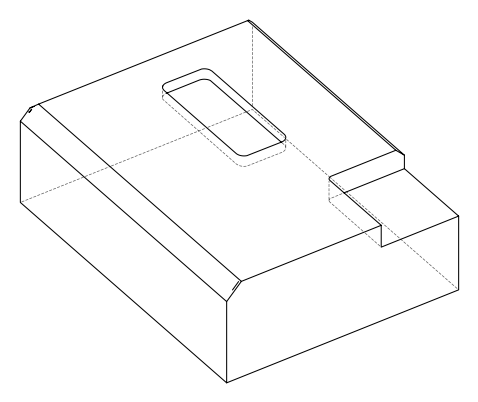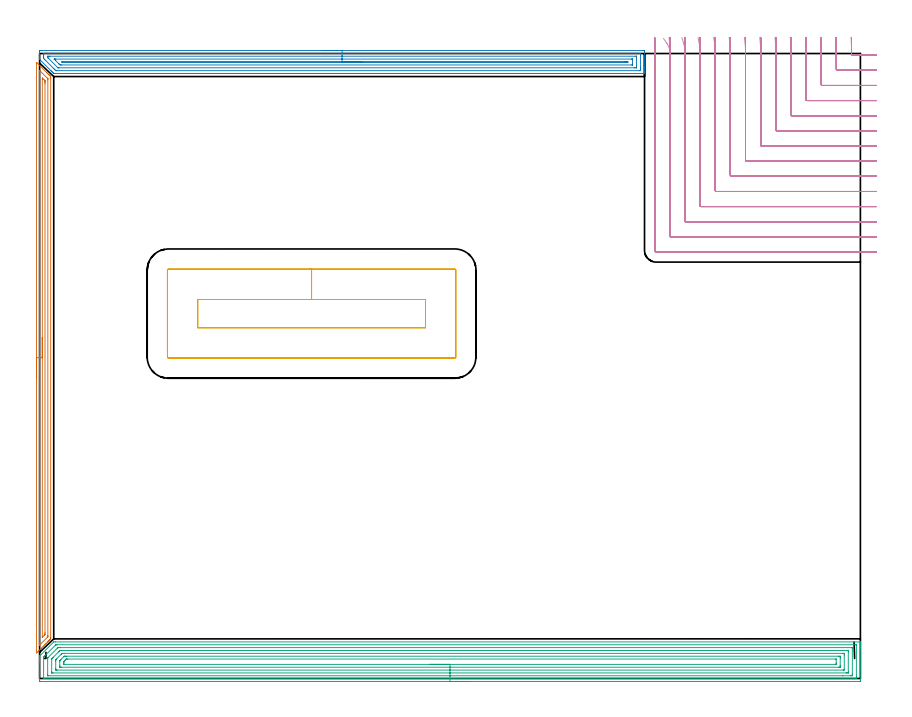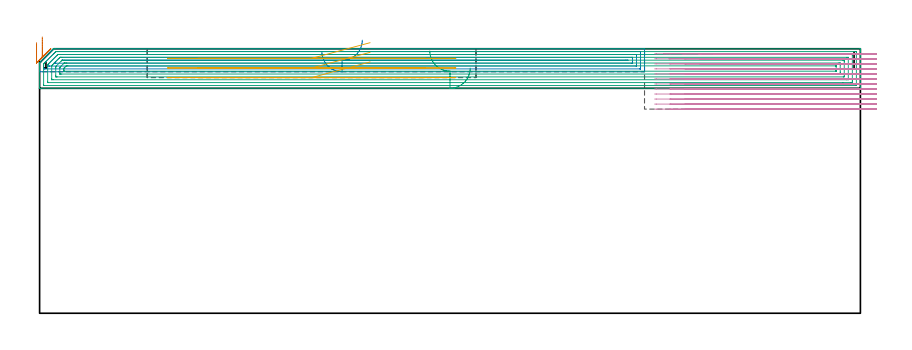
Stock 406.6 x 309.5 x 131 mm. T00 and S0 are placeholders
(PLAN: 5 operations, 2 tool changes, 90.5 min)
(1 AREA_MILL | FG_CHAMFER_SURFACE | UGT0205_001 | 7.05 min | 7362 mm3)
(2 AREA_MILL_1 | FG_CHAMFER_SURFACE_1 | UGT0205_001 | 12.05 min | 19652 mm3)
(3 AREA_MILL_2 | FG_CHAMFER_SURFACE_2 | UGT0205_001 | 23.07 min | 77888 mm3)
(4 MILL_CORNER_NOTCH_RECTANGULAR | CORNER_NOTCH_RECTANGULAR | NXT0201_013 | Follow Part, ap 2.5, ae 75% | 44.13 min | 329531 mm3)
(5 MILL_RECTANGULAR_POCKET | POCKET_RECTANGULAR_STRAIGHT | UGT0201_104 | Follow Part, ap 5, ae 75% | 4.22 min | 147700 mm3)
(TOOL UGT0205_001 | Chamfer Mill 20 x 3 x 45 deg. | D20 FL50 Z2)
(TOOL NXT0201_013 | ENDMILL 10mm | D10 FL30 Z4)
(TOOL UGT0201_104 | End Mill 20 mm | D20 FL22 Z2)
(OP 1 AREA_MILL)
G17 G21 G94 G90
T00 M6
G54
G17 G0 G90 X-1.5 Y148.85 S1061 M3
G43 Z141. H0
Z134.
G94 G1 Y148.888 Z133.128 F250.
Y149.002 Z132.264
Y149.191 Z131.412
Y149.453 Z130.58
Y149.787 Z129.774
Y150.19 Z129.
Y150.659 Z128.264
Y151.19 Z127.572
Y151.779 Z126.929
Y152.422 Z126.34
Y153.114 Z125.808
Y153.85 Z125.34
Y154.624 Z124.937
Y155.43 Z124.603
Y156.262 Z124.341
Y157.114 Z124.152
Y157.979 Z124.038
Y158.85 Z124.
Y305.076
X-1.495 Y305.083 Z124.004
X-1.478 Y305.076 Z124.02
X-1.418 Y305.019 Z124.08
X-1.389 Y304.989 Z124.11
X3.404 Y300.196 Z128.904
X3.759 Y299.843 Z129.255
X4.244 Y299.356 Z129.744
X4.481 Y299.12 Z129.979
X4.638 Y298.964 Z130.133
X4.79 Y298.811 Z130.288
X4.928 Y298.673 Z130.425
X5.078 Y298.524 Z130.573
X5.215 Y298.386 Z130.713
X5.374 Y298.227 Z130.872
X5.495 Y298.104 Z130.991
X5.5 Y297.333 Z131.
Y20.367
X5.495 Y19.596 Z130.991
X5.374 Y19.473 Z130.872
X5.215 Y19.314 Z130.713
X5.078 Y19.176 Z130.573
X4.928 Y19.027 Z130.426
X4.79 Y18.889 Z130.288
X4.638 Y18.736 Z130.133
X4.481 Y18.58 Z129.979
X4.357 Y18.456 Z129.855
X4.198 Y18.296 Z129.693
X4.034 Y18.133 Z129.532
X3.319 Y17.418 Z128.817
X3.142 Y17.24 Z128.638
X2.567 Y16.667 Z128.066
X1.853 Y15.953 Z127.353
X0.907 Y15.006 Z126.406
X-0.433 Y13.666 Z125.066
X-1.328 Y12.773 Z124.172
X-1.493 Y12.619 Z124.006
X-1.5 Y12.79 Z124.
Y158.85
X-0.086 Z125.414
X-0.085 Y300.792 Z125.415
X-0.084 Y300.907 Z125.416
X-0.079 Y301.171 Z125.421
X-0.077 Y301.216 Z125.423
X-0.039 Y301.183 Z125.461
X0.004 Y301.143 Z125.504
X0.243 Y300.907 Z125.743
X3.817 Y297.333 Z129.317
X3.986 Y297.161 Z129.486
X4.046 Y297.097 Z129.546
X4.078 Y297.06 Z129.578
X4.08 Y297.04 Z129.58
X4.083 Y296.944 Z129.583
X4.085 Y296.554 Z129.585
X4.086 Y296.44 Z129.586
X4.085 Y21.26 Z129.585
X4.082 Y20.871 Z129.582
X4.079 Y20.677 Z129.579
X4.075 Y20.636 Z129.575
X4.053 Y20.61 Z129.553
X4.008 Y20.561 Z129.508
X3.817 Y20.367 Z129.317
X0.108 Y16.658 Z125.608
X0.019 Y16.572 Z125.519
X-0.067 Y16.491 Z125.433
X-0.079 Y16.482 Z125.421
X-0.081 Y16.536 Z125.419
X-0.085 Y16.677 Z125.415
Y16.793
X-0.086 Y17.324 Z125.414
Y158.85
X1.328 Z126.828
X1.329 Y296.675 Z126.829
X1.33 Y297.333 Z126.83
X1.331 Y297.358 Z126.831
X1.364 Y297.333 Z126.864
X1.56 Y297.14 Z127.06
X2.261 Y296.44 Z127.761
X2.44 Y296.259 Z127.94
X2.613 Y296.079 Z128.113
X2.654 Y296.035 Z128.154
X2.664 Y295.938 Z128.164
X2.668 Y295.782 Z128.168
X2.67 Y295.546 Z128.17
X2.671 Y295.311 Z128.171
Y294.653
Y22.812
X2.67 Y22.154 Z128.17
X2.668 Y21.921 Z128.168
X2.664 Y21.688 Z128.164
X2.44 Y21.445 Z127.94
X2.35 Y21.351 Z127.85
X2.261 Y21.26 Z127.761
X1.366 Y20.367 Z126.866
X1.35 Y20.356 Z126.85
X1.335 Y20.347 Z126.835
X1.332 Y20.367 Z126.832
X1.331 Y20.393 Z126.831
X1.329 Y20.602 Z126.829
X1.328 Y158.85 Z126.828
Y159.722 Z126.867
Y160.587 Z126.98
Y161.438 Z127.169
Y162.27 Z127.432
Y163.076 Z127.765
Y163.85 Z128.168
Y164.586 Z128.637
Y165.278 Z129.168
Y165.921 Z129.757
Y166.511 Z130.401
Y167.042 Z131.093
Y167.51 Z131.828
Y167.913 Z132.602
Y168.247 Z133.408
Y168.509 Z134.24
Y168.698 Z135.092
Y168.812 Z135.957
Y168.85 Z136.828
G0 Z141.
M5
M2
(OP 2 AREA_MILL_1)
G17 G21 G94 G90
T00 M6
G54
G17 G0 G90 X139.8 Y311. S1061 M3
G43 Z141. H0
Z129.6
G94 G1 X139.838 Z128.729 F250.
X139.952 Z127.864
X140.141 Z127.012
X140.403 Z126.18
X140.737 Z125.374
X141.14 Z124.6
X141.608 Z123.864
X142.14 Z123.172
X142.729 Z122.529
X143.372 Z121.94
X144.064 Z121.409
X144.8 Z120.94
X145.574 Z120.537
X146.38 Z120.203
X147.212 Z119.941
X148.063 Z119.752
X148.928 Z119.638
X149.8 Z119.6
X298.983
X299.451 Y310.995 Z119.603
X299.59 Y310.992 Z119.606
X299.6 Y310.848 Z119.749
Y302.662 Z127.933
Y302.118 Z128.478
Y301.782 Z128.814
Y301.239 Z129.357
Y300.903 Z129.692
Y299.923 Z130.677
X299.59 Y299.606 Z130.993
X299.429 Y299.6 Z131.
X7.764
X6.996 Y299.605 Z130.991
X6.959 Y299.639 Z130.957
X6.871 Y299.728 Z130.869
X6.715 Y299.883 Z130.714
X6.574 Y300.023 Z130.572
X6.424 Y300.175 Z130.423
X6.29 Y300.309 Z130.288
X6.135 Y300.463 Z130.132
X5.977 Y300.622 Z129.976
X5.857 Y300.742 Z129.856
X5.695 Y300.903 Z129.692
X5.531 Y301.068 Z129.53
X0.367 Y306.233 Z124.367
X0.171 Y306.431 Z124.168
X0.01 Y306.601 Z123.998
X0.008 Y306.619 Z123.98
X0. Y306.955 Z123.644
Y307.266 Z123.334
Y307.938 Z122.657
Y309.154 Z121.443
Y309.697 Z120.897
Y310.305 Z120.29
X0.003 Y310.577 Z120.019
X0.01 Y310.991 Z119.605
X0.192 Y310.995 Z119.602
X0.617 Y311. Z119.6
X149.8
Y309.586 Z121.014
X297.196 Y309.585 Z121.015
X297.31
X297.559 Y309.58 Z121.02
X297.584 Y309.579 Z121.021
X297.59 Y309.564 Z121.036
X297.596 Y309.532 Z121.068
X297.598 Y309.501 Z121.099
X297.6 Y309.299 Z121.301
Y308.818 Z121.782
Y302.264 Z128.336
X297.597 Y301.782 Z128.818
X297.593 Y301.392 Z129.208
X297.576 Y301.021 Z129.579
X297.196 Y301.016 Z129.584
X297.082 Y301.015 Z129.585
X8.543
X8.154 Y301.019 Z129.581
X8.061 Y301.021 Z129.579
X7.941 Y301.121 Z129.479
X7.764 Y301.29 Z129.31
X7.268 Y301.782 Z128.818
X6.871 Y302.179 Z128.421
X2.871 Y306.179 Z124.421
X2.404 Y306.651 Z123.949
X2.01 Y307.059 Z123.541
X2.003 Y307.454 Z123.146
X2.001 Y307.938 Z122.662
X2. Y308.336 Z122.264
X2.003 Y308.818 Z121.782
X2.007 Y309.208 Z121.392
X2.024 Y309.579 Z121.021
X2.404 Y309.584 Z121.016
X2.518 Y309.585 Z121.015
X149.8 Y309.586 Z121.014
Y308.171 Z122.429
X295.409
X295.488 Y308.17 Z122.43
X295.551 Y308.168 Z122.432
X295.584 Y308.165 Z122.435
X295.59 Y308.125 Z122.475
X295.596 Y307.938 Z122.662
X295.6 Y307.751 Z122.849
Y303.353 Z127.247
X295.596 Y302.662 Z127.938
X295.592 Y302.482 Z128.118
X295.579 Y302.435 Z128.165
X295.527 Y302.433 Z128.167
X295.409 Y302.431 Z128.169
X294.753 Y302.429 Z128.171
X294.516 Y302.428 Z128.172
X9.55 Y302.429 Z128.171
X9.314 Y302.43 Z128.17
X9.156 Y302.433 Z128.167
X9.101 Y302.435 Z128.165
X9.064 Y302.447 Z128.153
X9.019 Y302.488 Z128.112
X8.839 Y302.662 Z127.938
X4.441 Y307.059 Z123.541
X4.191 Y307.311 Z123.289
X4.04 Y307.471 Z123.129
X4.01 Y307.527 Z123.073
X4.005 Y307.625 Z122.975
X4.002 Y307.751 Z122.849
X4.003 Y307.938 Z122.662
X4.008 Y308.118 Z122.482
X4.021 Y308.165 Z122.435
X4.073 Y308.167 Z122.433
X4.191 Y308.169 Z122.431
X4.847 Y308.171 Z122.429
X5.084
X149.8
Y306.757 Z123.843
X293.036
X293.464 Y306.755 Z123.845
X293.553 Y306.753 Z123.847
X293.587 Y306.751 Z123.849
X293.59 Y306.71 Z123.89
X293.594 Y306.609 Z123.991
X293.6 Y306.202 Z124.398
Y304.443 Z126.157
X293.599 Y303.992 Z126.608
X293.597 Y303.885 Z126.715
X293.594 Y303.859 Z126.741
X293.59 Y303.851 Z126.749
X293.581 Y303.849 Z126.751
X293.512 Y303.845 Z126.755
X293.316 Y303.843 Z126.757
X11.03
X10.444 Y303.847 Z126.753
X10.13 Y303.85 Z126.75
X9.55 Y304.399 Z126.201
X9.528 Y304.42 Z126.18
X7.769 Y306.179 Z124.421
X7.341 Y306.616 Z123.984
X7.24 Y306.721 Z123.879
X7.218 Y306.751 Z123.849
X7.243 Y306.753 Z123.847
X7.329 Y306.755 Z123.845
X7.764 Y306.757 Z123.843
X8.07
X149.8
Y305.343 Z125.257
X290.006
X290.901 Y305.341 Z125.259
X290.943 Y305.339 Z125.261
X291.499 Y305.3 Z125.3
X290.983 Y305.26 Z125.34
X290.943 Y305.259 Z125.341
X290.093 Y305.257 Z125.343
X11.293 Y305.258 Z125.342
X11.206 Y305.261 Z125.339
X11.151 Y305.264 Z125.336
X11.134 Y305.275 Z125.325
X11.106 Y305.3 Z125.3
X11.081 Y305.328 Z125.272
X11.163 Y305.336 Z125.264
X11.25 Y305.341 Z125.259
X11.294 Y305.343 Z125.257
X149.8
X150.672 Z125.295
X151.536 Z125.409
X152.388 Z125.598
X153.22 Z125.86
X154.026 Z126.194
X154.8 Z126.597
X155.536 Z127.065
X156.228 Z127.596
X156.871 Z128.186
X157.46 Z128.829
X157.991 Z129.521
X158.46 Z130.257
X158.863 Z131.031
X159.197 Z131.837
X159.459 Z132.669
X159.648 Z133.52
X159.762 Z134.385
X159.8 Z135.257
G0 Z141.
M5
M2
(OP 3 AREA_MILL_2)
G17 G21 G94 G90
T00 M6
G54
G17 G0 G90 X213.25 Y-1.5 S1061 M3
G43 Z141. H0
Z121.4
G94 G1 X213.212 Z120.528 F250.
X213.098 Z119.664
X212.909 Z118.812
X212.647 Z117.98
X212.313 Z117.174
X211.91 Z116.4
X211.442 Z115.664
X210.91 Z114.972
X210.321 Z114.329
X209.678 Z113.74
X208.986 Z113.208
X208.25 Z112.74
X207.476 Z112.337
X206.67 Z112.003
X205.838 Z111.741
X204.986 Z111.552
X204.122 Z111.438
X203.25 Z111.4
X0.609
X0.222 Y-1.496 Z111.402
X0.01 Y-1.492 Z111.406
X0. Y-1.277 Z111.621
Y7.857 Z120.752
Y8.42 Z121.317
Y8.743 Z121.639
Y9.306 Z122.202
Y9.628 Z122.523
Y10.272 Z123.172
Y11.016 Z123.915
X0.001 Y11.077 Z123.975
X0.01 Y11.099 Z123.996
X0.025 Y11.127 Z124.024
X6.944 Y18.044 Z130.942
X7.005 Y18.095 Z130.99
X7.75 Y18.1 Z131.
X406.338
X406.491 Y18.097 Z130.988
X406.493 Y18.078 Z130.969
X406.5 Y17.733 Z130.632
Y17.354 Z130.254
Y16.71 Z129.605
Y15.503 Z128.399
Y14.939 Z127.834
Y4.457 Z117.354
Y-0.995 Z111.902
X406.498 Y-1.279 Z111.619
X406.49 Y-1.492 Z111.406
X406.276 Y-1.499 Z111.399
X203.25 Y-1.5 Z111.4
Y-0.086 Z112.814
X2.173 Y-0.085 Z112.815
X2.074 Y-0.084 Z112.816
X2.026 Y-0.081 Z112.819
X2.01 Y-0.079 Z112.821
X2.008 Y-0.064 Z112.836
X2.004 Y0.041 Z112.941
X2. Y0.281 Z113.181
X2.001 Y10.018 Z122.918
X2.006 Y10.513 Z123.413
X2.01 Y10.61 Z123.51
X2.017 Y10.655 Z123.555
X2.045 Y10.687 Z123.587
X2.129 Y10.776 Z123.676
X2.394 Y11.044 Z123.944
X2.572 Y11.222 Z124.122
X7.75 Y16.4 Z129.3
X7.909 Y16.553 Z129.453
X8.018 Y16.656 Z129.556
X8.051 Y16.679 Z129.579
X8.101 Y16.681 Z129.581
X8.209 Y16.683 Z129.583
X8.643 Y16.686 Z129.586
X404.327 Y16.685 Z129.585
X404.426 Y16.684 Z129.584
X404.474 Y16.681 Z129.581
X404.49 Y16.679 Z129.579
X404.492 Y16.664 Z129.564
X404.496 Y16.559 Z129.459
X404.5 Y16.32 Z129.22
X404.499 Y0.775 Z113.675
X404.498 Y0.387 Z113.287
X404.49 Y-0.006 Z112.894
X404.477 Y-0.079 Z112.821
X404.431 Y-0.081 Z112.819
X404.323 Y-0.084 Z112.816
X404.106 Y-0.086 Z112.814
X404.081
X203.25
Y1.328 Z114.228
X4.18 Y1.329 Z114.229
X4.068 Y1.331 Z114.231
X4.029 Y1.333 Z114.233
X4.013 Y1.334 Z114.234
X4.01 Y1.364 Z114.264
X4.004 Y1.483 Z114.383
X4.001 Y1.661 Z114.561
X4. Y1.839 Z114.739
Y9.806 Z122.706
X4.002 Y9.984 Z122.884
X4.006 Y10.103 Z123.003
X4.01 Y10.196 Z123.096
X4.036 Y10.226 Z123.126
X4.18 Y10.379 Z123.279
X8.74 Y14.939 Z127.839
X9.011 Y15.199 Z128.099
X9.094 Y15.265 Z128.165
X9.205 Y15.267 Z128.167
X9.536 Y15.27 Z128.17
X10.094 Y15.271 Z128.171
X10.428 Y15.272 Z128.172
X402.32 Y15.271 Z128.171
X402.432 Y15.269 Z128.169
X402.471 Y15.267 Z128.167
X402.486 Y15.266 Z128.166
X402.49 Y15.236 Z128.136
X402.495 Y15.117 Z128.017
X402.499 Y14.939 Z127.839
X402.5 Y14.762 Z127.662
Y2.368 Z115.268
X402.496 Y1.661 Z114.561
X402.493 Y1.489 Z114.389
X402.478 Y1.335 Z114.235
X402.32 Y1.334 Z114.234
X401.762 Y1.33 Z114.23
X397.782 Y1.328 Z114.228
X203.25
Y2.743 Z115.643
X6.659
X6.102 Y2.747 Z115.647
X6.042 Y2.749 Z115.649
X6.01 Y2.752 Z115.652
X6.008 Y2.797 Z115.697
X6.004 Y2.996 Z115.896
X6. Y3.396 Z116.296
X6.001 Y9.592 Z122.492
X6.003 Y9.628 Z122.528
X6.01 Y9.732 Z122.632
X6.08 Y9.819 Z122.719
X6.206 Y9.951 Z122.851
X6.366 Y10.115 Z123.015
X6.762 Y10.513 Z123.413
X9.417 Y13.169 Z126.069
X9.536 Y13.287 Z126.187
X9.925 Y13.669 Z126.569
X10.097 Y13.836 Z126.736
X10.128 Y13.851 Z126.751
X10.169 Y13.853 Z126.753
X10.255 Y13.856 Z126.756
X10.428 Y13.857 Z126.757
X10.627
X399.841
X400.398 Y13.853 Z126.753
X400.457 Y13.851 Z126.751
X400.49 Y13.848 Z126.748
X400.492 Y13.803 Z126.703
X400.496 Y13.604 Z126.504
X400.5 Y13.204 Z126.104
Y3.431 Z116.331
X400.495 Y3.006 Z115.906
X400.49 Y2.794 Z115.694
X400.487 Y2.749 Z115.649
X400.435 Y2.747 Z115.647
X400.334 Y2.745 Z115.645
X399.642 Y2.743 Z115.643
X399.444
X203.25
Y4.157 Z117.057
X8.643
X8.482 Y4.159 Z117.059
X8.161 Y4.164 Z117.064
X8.009 Y4.176 Z117.076
X8.006 Y4.225 Z117.125
X8.003 Y4.316 Z117.216
X8. Y4.954 Z117.854
Y8.495 Z121.395
Y8.743 Z121.643
X8.002 Y9.061 Z121.961
X8.006 Y9.221 Z122.121
X8.01 Y9.299 Z122.199
X8.044 Y9.336 Z122.236
X8.327 Y9.628 Z122.528
X10.707 Y12.008 Z124.908
X10.987 Y12.284 Z125.184
X11.102 Y12.392 Z125.292
X11.166 Y12.437 Z125.337
X12.214 Y12.443 Z125.343
X397.857
X398.018 Y12.441 Z125.341
X398.339 Y12.436 Z125.336
X398.491 Y12.424 Z125.324
X398.494 Y12.375 Z125.275
X398.497 Y12.284 Z125.184
X398.5 Y11.646 Z124.546
X398.499 Y4.565 Z117.465
X398.495 Y4.316 Z117.216
X398.49 Y4.164 Z117.064
X398.179 Y4.159 Z117.059
X398.017 Y4.157 Z117.057
X203.25
Y5.571 Z118.471
X10.948 Y5.572 Z118.472
X10.428 Y5.574 Z118.474
X10.049 Y5.578 Z118.478
X10.009 Y5.582 Z118.482
X10.004 Y5.622 Z118.522
X10.001 Y6.087 Z118.987
X10. Y6.512 Z119.412
X10.001 Y8.281 Z121.181
X10.008 Y8.743 Z121.643
X10.01 Y8.847 Z121.747
X10.075 Y8.918 Z121.818
X10.16 Y9.008 Z121.908
X10.428 Y9.281 Z122.181
X10.603 Y9.455 Z122.355
X12.029 Y10.88 Z123.78
X12.105 Y10.953 Z123.853
X12.159 Y11. Z123.9
X12.186 Y11.022 Z123.922
X12.214 Y11.023 Z123.923
X12.588 Y11.027 Z123.927
X13.106 Y11.029 Z123.929
X13.479
X395.552 Y11.028 Z123.928
X396.072 Y11.026 Z123.926
X396.451 Y11.022 Z123.922
X396.49 Y11.018 Z123.918
X396.496 Y10.978 Z123.878
X396.499 Y10.513 Z123.413
X396.5 Y10.088 Z122.988
Y6.547 Z119.447
X396.499 Y6.087 Z118.987
X396.497 Y5.665 Z118.565
X396.49 Y5.602 Z118.502
X396.485 Y5.578 Z118.478
X396.461 Y5.576 Z118.476
X396.332 Y5.574 Z118.474
X396.072 Y5.572 Z118.472
X395.699 Y5.571 Z118.471
X203.25
Y6.985 Z119.885
X12.2 Y6.986 Z119.886
X12.013 Y6.992 Z119.892
X12.004 Y7.051 Z119.951
X12.002 Y7.07 Z119.97
X12. Y7.184 Z120.084
X12.001 Y7.857 Z120.757
X12.002 Y8.068 Z120.968
X12.009 Y8.281 Z121.181
X12.015 Y8.406 Z121.306
X12.067 Y8.461 Z121.361
X12.214 Y8.616 Z121.516
X12.722 Y9.124 Z122.024
X13.106 Y9.505 Z122.405
X13.172 Y9.563 Z122.463
X13.234 Y9.608 Z122.508
X13.34 Y9.61 Z122.51
X13.56 Y9.613 Z122.513
X13.999 Y9.615 Z122.515
X394.3 Y9.614 Z122.514
X394.487 Y9.608 Z122.508
X394.496 Y9.549 Z122.449
X394.498 Y9.53 Z122.43
X394.5 Y9.416 Z122.316
Y7.646 Z120.546
X394.497 Y7.433 Z120.333
X394.49 Y7.01 Z119.91
X394.484 Y6.991 Z119.891
X394.477 Y6.989 Z119.889
X394.451 Y6.987 Z119.887
X394.396 Y6.986 Z119.886
X394.286 Y6.985 Z119.885
X203.25
X202.378 Z119.923
X201.514 Z120.037
X200.662 Z120.226
X199.83 Z120.488
X199.024 Z120.822
X198.25 Z121.225
X197.514 Z121.694
X196.822 Z122.225
X196.179 Z122.814
X195.59 Z123.457
X195.058 Z124.15
X194.59 Z124.885
X194.187 Z125.659
X193.853 Z126.465
X193.591 Z127.297
X193.402 Z128.149
X193.288 Z129.014
X193.25 Z129.885
G0 Z141.
M5
M2
(OP 4 MILL_CORNER_NOTCH_RECTANGULAR)
G17 G21 G94 G90
T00 M6
G54
G17 G0 G90 X401.869 Y317.497 S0 M3
G43 Z141. H0
Z128.508
G94 G1 X402.003 Y314.5 F250.
G2 X402.1 Y310.15 R97.5 F500.
G1 Y309.194
G3 X402.594 Y308.7 R0.5
G1 X411.5
X414.5 F250.
G0 Z141.
X394.35 Y317.496
Z128.508
G1 X394.495 Y314.5
G2 X394.6 Y310.15 R90. F500.
G1 Y301.694
G3 X395.094 Y301.2 R0.5
G1 X411.5
X414.5 F250.
G0 Z141.
X386.827 Y317.496
Z128.508
G1 X386.985 Y314.5
G2 X387.1 Y310.15 R82.5 F500.
G1 Y294.194
G3 X387.594 Y293.7 R0.5
G1 X411.5
X414.5 F250.
G0 Z141.
X379.3 Y317.495
Z128.508
G1 X379.474 Y314.5
G2 X379.6 Y310.15 R75. F500.
G1 Y286.695
G3 X380.095 Y286.2 R0.5
G1 X411.5
X414.5 F250.
G0 Z141.
X371.766 Y317.494
Z128.508
G1 X371.96 Y314.5
G2 X372.1 Y310.15 R67.5 F500.
G1 Y279.195
G3 X372.595 Y278.7 R0.5
G1 X411.5
X414.5 F250.
G0 Z141.
X364.225 Y317.492
Z128.508
G1 X364.442 Y314.5
G2 X364.6 Y310.15 R60. F500.
G1 Y271.695
G3 X365.095 Y271.2 R0.5
G1 X411.5
X414.5 F250.
G0 Z141.
X356.671 Y317.49
Z128.508
G1 X356.919 Y314.5
G2 X357.1 Y310.15 R52.5 F500.
G1 Y264.195
G3 X357.595 Y263.7 R0.5
G1 X411.5
X414.5 F250.
G0 Z141.
X349.099 Y317.486
Z128.508
G1 X349.389 Y314.5
G2 X349.6 Y310.15 R45. F500.
G1 Y256.696
G3 X350.096 Y256.2 R0.5
G1 X411.5
X414.5 F250.
G0 Z141.
X341.499 Y317.48
Z128.508
G1 X341.847 Y314.5
G2 X342.1 Y310.15 R37.5 F500.
G1 Y249.196
G3 X342.596 Y248.7 R0.5
G1 X411.5
X414.5 F250.
G0 Z141.
X333.848 Y317.468
Z128.508
G1 X334.283 Y314.5
G2 X334.6 Y310.15 R30. F500.
G1 Y241.696
G3 X335.096 Y241.2 R0.5
G1 X411.5
X414.5 F250.
G0 Z141.
X326.095 Y317.443
Z128.508
G1 X326.675 Y314.5
G2 X327.1 Y310.15 R22.5 F500.
G1 Y234.196
G3 X327.596 Y233.7 R0.5
G1 X411.5
X414.5 F250.
G0 Z141.
X318.085 Y317.371
Z128.508
G1 X318.955 Y314.5
G2 X319.6 Y310.15 R15. F500.
G1 Y226.696
G3 X320.096 Y226.2 R0.5
G1 X411.5
X414.5 F250.
G0 Z141.
X308.97 Y316.944
Z128.508
G1 X310.71 Y314.5
G2 X312.1 Y310.15 R7.5 F500.
G1 Y219.197
G3 X312.597 Y218.7 R0.5
G1 X411.5
X414.5 F250.
G0 Z141.
X304.6 Y313.15
Z128.508
G1 Y310.15
Y212. F500.
G3 X305.4 Y211.2 R0.8
G1 X411.5
X414.5 F250.
G0 Z141.
X402.07 Y317.5
Z126.017
G1 X402.096 Y314.5
G2 X402.1 Y313.65 R97.5 F500.
G1 Y309.194
G3 X402.594 Y308.7 R0.5
G1 X411.5
X414.5 F250.
G0 Z141.
X394.568 Y317.5
Z126.017
G1 X394.596 Y314.5
G2 X394.6 Y313.65 R90. F500.
G1 Y301.694
G3 X395.094 Y301.2 R0.5
G1 X411.5
X414.5 F250.
G0 Z141.
X387.065 Y317.5
Z126.017
G1 X387.096 Y314.5
G2 X387.1 Y313.65 R82.5 F500.
G1 Y294.194
G3 X387.594 Y293.7 R0.5
G1 X411.5
X414.5 F250.
G0 Z141.
X379.561 Y317.5
Z126.017
G1 X379.595 Y314.5
G2 X379.6 Y313.65 R75. F500.
G1 Y286.695
G3 X380.095 Y286.2 R0.5
G1 X411.5
X414.5 F250.
G0 Z141.
X372.057 Y317.5
Z126.017
G1 X372.095 Y314.5
G2 X372.1 Y313.65 R67.5 F500.
G1 Y279.195
G3 X372.595 Y278.7 R0.5
G1 X411.5
X414.5 F250.
G0 Z141.
X364.552 Y317.5
Z126.017
G1 X364.594 Y314.5
G2 X364.6 Y313.65 R60. F500.
G1 Y271.695
G3 X365.095 Y271.2 R0.5
G1 X411.5
X414.5 F250.
G0 Z141.
X357.045 Y317.5
Z126.017
G1 X357.093 Y314.5
G2 X357.1 Y313.65 R52.5 F500.
G1 Y264.195
G3 X357.595 Y263.7 R0.5
G1 X411.5
X414.5 F250.
G0 Z141.
X349.535 Y317.499
Z126.017
G1 X349.592 Y314.5
G2 X349.6 Y313.65 R45. F500.
G1 Y256.696
G3 X350.096 Y256.2 R0.5
G1 X411.5
X414.5 F250.
G0 Z141.
X342.022 Y317.499
Z126.017
G1 X342.09 Y314.5
G2 X342.1 Y313.65 R37.5 F500.
G1 Y249.196
G3 X342.596 Y248.7 R0.5
G1 X411.5
X414.5 F250.
G0 Z141.
X334.503 Y317.499
Z126.017
G1 X334.588 Y314.5
G2 X334.6 Y313.65 R30. F500.
G1 Y241.696
G3 X335.096 Y241.2 R0.5
G1 X411.5
X414.5 F250.
G0 Z141.
X326.971 Y317.498
Z126.017
G1 X327.084 Y314.5
G2 X327.1 Y313.65 R22.5 F500.
G1 Y234.196
G3 X327.596 Y233.7 R0.5
G1 X411.5
X414.5 F250.
G0 Z141.
X319.406 Y317.495
Z126.017
G1 X319.576 Y314.5
G2 X319.6 Y313.65 R15. F500.
G1 Y226.696
G3 X320.096 Y226.2 R0.5
G1 X411.5
X414.5 F250.
G0 Z141.
X311.712 Y317.481
Z126.017
G1 X312.052 Y314.5
G2 X312.1 Y313.65 R7.5 F500.
G1 Y219.197
G3 X312.597 Y218.7 R0.5
G1 X411.5
X414.5 F250.
G0 Z141.
X304.6 Y316.65
Z126.017
G1 Y313.65
Y212. F500.
G3 X305.4 Y211.2 R0.8
G1 X411.5
X414.5 F250.
G0 Z141.
X402.1 Y317.5
Z123.525
G1 Y314.5
Y309.194 F500.
G3 X402.594 Y308.7 R0.5
G1 X411.5
X414.5 F250.
G0 Z141.
X394.6 Y317.5
Z123.525
G1 Y314.5
Y309.194 F500.
Y301.694
G3 X395.094 Y301.2 R0.5
G1 X411.5
X414.5 F250.
G0 Z141.
X387.1 Y317.5
Z123.525
G1 Y314.5
Y301.694 F500.
Y294.194
G3 X387.594 Y293.7 R0.5
G1 X411.5
X414.5 F250.
G0 Z141.
X379.6 Y317.5
Z123.525
G1 Y314.5
Y294.194 F500.
Y286.695
G3 X380.095 Y286.2 R0.5
G1 X411.5
X414.5 F250.
G0 Z141.
X372.1 Y317.5
Z123.525
G1 Y314.5
Y286.695 F500.
Y279.195
G3 X372.595 Y278.7 R0.5
G1 X411.5
X414.5 F250.
G0 Z141.
X364.6 Y317.5
Z123.525
G1 Y314.5
Y279.195 F500.
Y271.695
G3 X365.095 Y271.2 R0.5
G1 X411.5
X414.5 F250.
G0 Z141.
X357.1 Y317.5
Z123.525
G1 Y314.5
Y271.695 F500.
Y264.195
G3 X357.595 Y263.7 R0.5
G1 X411.5
X414.5 F250.
G0 Z141.
X349.6 Y317.5
Z123.525
G1 Y314.5
Y264.195 F500.
Y256.696
G3 X350.096 Y256.2 R0.5
G1 X411.5
X414.5 F250.
G0 Z141.
X342.1 Y317.5
Z123.525
G1 Y314.5
Y256.696 F500.
Y249.196
G3 X342.596 Y248.7 R0.5
G1 X411.5
X414.5 F250.
G0 Z141.
X334.6 Y317.5
Z123.525
G1 Y314.5
Y249.196 F500.
Y241.696
G3 X335.096 Y241.2 R0.5
G1 X411.5
X414.5 F250.
G0 Z141.
X327.099 Y317.5
Z123.525
G1 X327.1 Y314.5
Y241.696 F500.
Y234.196
G3 X327.596 Y233.7 R0.5
G1 X411.5
X414.5 F250.
G0 Z141.
X319.599 Y317.5
Z123.525
G1 X319.6 Y314.5
Y234.196 F500.
Y226.697
G3 X320.097 Y226.2 R0.5
G1 X411.5
X414.5 F250.
G0 Z141.
X312.098 Y317.5
Z123.525
G1 X312.1 Y314.5
Y226.697 F500.
Y219.197
G3 X312.597 Y218.7 R0.5
G1 X411.5
X414.5 F250.
G0 Z141.
X304.6 Y317.495
Z123.525
G1 Y314.495
Y212. F500.
G3 X305.4 Y211.2 R0.8
G1 X411.5
X414.5 F250.
G0 Z141.
X402.1 Y317.5
Z121.033
G1 Y314.5
Y309.194 F500.
G3 X402.594 Y308.7 R0.5
G1 X411.5
X414.5 F250.
G0 Z141.
X394.6 Y317.5
Z121.033
G1 Y314.5
Y301.694 F500.
G3 X395.094 Y301.2 R0.5
G1 X411.5
X414.5 F250.
G0 Z141.
X387.1 Y317.5
Z121.033
G1 Y314.5
Y294.194 F500.
G3 X387.594 Y293.7 R0.5
G1 X411.5
X414.5 F250.
G0 Z141.
X379.6 Y317.5
Z121.033
G1 Y314.5
Y286.695 F500.
G3 X380.095 Y286.2 R0.5
G1 X411.5
X414.5 F250.
G0 Z141.
X372.1 Y317.5
Z121.033
G1 Y314.5
Y279.195 F500.
G3 X372.595 Y278.7 R0.5
G1 X411.5
X414.5 F250.
G0 Z141.
X364.6 Y317.5
Z121.033
G1 Y314.5
Y271.695 F500.
G3 X365.095 Y271.2 R0.5
G1 X411.5
X414.5 F250.
G0 Z141.
X357.1 Y317.5
Z121.033
G1 Y314.5
Y264.195 F500.
G3 X357.595 Y263.7 R0.5
G1 X411.5
X414.5 F250.
G0 Z141.
X349.6 Y317.5
Z121.033
G1 Y314.5
Y256.696 F500.
G3 X350.096 Y256.2 R0.5
G1 X411.5
X414.5 F250.
G0 Z141.
X342.1 Y317.5
Z121.033
G1 Y314.5
Y249.196 F500.
G3 X342.596 Y248.7 R0.5
G1 X411.5
X414.5 F250.
G0 Z141.
X334.6 Y317.5
Z121.033
G1 Y314.5
Y241.696 F500.
G3 X335.096 Y241.2 R0.5
G1 X411.5
X414.5 F250.
G0 Z141.
X327.1 Y317.5
Z121.033
G1 Y314.5
Y234.196 F500.
G3 X327.596 Y233.7 R0.5
G1 X411.5
X414.5 F250.
G0 Z141.
X319.6 Y317.5
Z121.033
G1 Y314.5
Y226.696 F500.
G3 X320.096 Y226.2 R0.5
G1 X411.5
X414.5 F250.
G0 Z141.
X312.1 Y317.5
Z121.033
G1 Y314.5
Y219.197 F500.
G3 X312.597 Y218.7 R0.5
G1 X411.5
X414.5 F250.
G0 Z141.
X304.6 Y317.5
Z121.033
G1 Y314.5
Y212. F500.
G3 X305.4 Y211.2 R0.8
G1 X411.5
X414.5 F250.
G0 Z141.
X402.1 Y317.5
Z118.542
G1 Y314.5
Y309.194 F500.
G3 X402.594 Y308.7 R0.5
G1 X411.5
X414.5 F250.
G0 Z141.
X394.6 Y317.5
Z118.542
G1 Y314.5
Y301.694 F500.
G3 X395.094 Y301.2 R0.5
G1 X411.5
X414.5 F250.
G0 Z141.
X387.1 Y317.5
Z118.542
G1 Y314.5
Y294.194 F500.
G3 X387.594 Y293.7 R0.5
G1 X411.5
X414.5 F250.
G0 Z141.
X379.6 Y317.5
Z118.542
G1 Y314.5
Y286.695 F500.
G3 X380.095 Y286.2 R0.5
G1 X411.5
X414.5 F250.
G0 Z141.
X372.1 Y317.5
Z118.542
G1 Y314.5
Y279.195 F500.
G3 X372.595 Y278.7 R0.5
G1 X411.5
X414.5 F250.
G0 Z141.
X364.6 Y317.5
Z118.542
G1 Y314.5
Y271.695 F500.
G3 X365.095 Y271.2 R0.5
G1 X411.5
X414.5 F250.
G0 Z141.
X357.1 Y317.5
Z118.542
G1 Y314.5
Y264.195 F500.
G3 X357.595 Y263.7 R0.5
G1 X411.5
X414.5 F250.
G0 Z141.
X349.6 Y317.5
Z118.542
G1 Y314.5
Y256.696 F500.
G3 X350.096 Y256.2 R0.5
G1 X411.5
X414.5 F250.
G0 Z141.
X342.1 Y317.5
Z118.542
G1 Y314.5
Y249.196 F500.
G3 X342.596 Y248.7 R0.5
G1 X411.5
X414.5 F250.
G0 Z141.
X334.6 Y317.5
Z118.542
G1 Y314.5
Y241.696 F500.
G3 X335.096 Y241.2 R0.5
G1 X411.5
X414.5 F250.
G0 Z141.
X327.1 Y317.5
Z118.542
G1 Y314.5
Y234.196 F500.
G3 X327.596 Y233.7 R0.5
G1 X411.5
X414.5 F250.
G0 Z141.
X319.6 Y317.5
Z118.542
G1 Y314.5
Y226.697 F500.
G3 X320.097 Y226.2 R0.5
G1 X411.5
X414.5 F250.
G0 Z141.
X312.1 Y317.5
Z118.542
G1 Y314.5
Y219.197 F500.
G3 X312.597 Y218.7 R0.5
G1 X411.5
X414.5 F250.
G0 Z141.
X304.6 Y317.5
Z118.542
G1 Y314.5
Y212. F500.
G3 X305.4 Y211.2 R0.8
G1 X411.5
X414.5 F250.
G0 Z141.
X402.1 Y317.5
Z116.05
G1 Y314.5
Y309.194 F500.
G3 X402.594 Y308.7 R0.5
G1 X411.5
X414.5 F250.
G0 Z141.
X394.6 Y317.5
Z116.05
G1 Y314.5
Y301.694 F500.
G3 X395.094 Y301.2 R0.5
G1 X411.5
X414.5 F250.
G0 Z141.
X387.1 Y317.5
Z116.05
G1 Y314.5
Y294.194 F500.
G3 X387.594 Y293.7 R0.5
G1 X411.5
X414.5 F250.
G0 Z141.
X379.6 Y317.5
Z116.05
G1 Y314.5
Y286.695 F500.
G3 X380.095 Y286.2 R0.5
G1 X411.5
X414.5 F250.
G0 Z141.
X372.1 Y317.5
Z116.05
G1 Y314.5
Y279.195 F500.
G3 X372.595 Y278.7 R0.5
G1 X411.5
X414.5 F250.
G0 Z141.
X364.6 Y317.5
Z116.05
G1 Y314.5
Y271.695 F500.
G3 X365.095 Y271.2 R0.5
G1 X411.5
X414.5 F250.
G0 Z141.
X357.1 Y317.5
Z116.05
G1 Y314.5
Y264.195 F500.
G3 X357.595 Y263.7 R0.5
G1 X411.5
X414.5 F250.
G0 Z141.
X349.6 Y317.5
Z116.05
G1 Y314.5
Y256.696 F500.
G3 X350.096 Y256.2 R0.5
G1 X411.5
X414.5 F250.
G0 Z141.
X342.1 Y317.5
Z116.05
G1 Y314.5
Y249.196 F500.
G3 X342.596 Y248.7 R0.5
G1 X411.5
X414.5 F250.
G0 Z141.
X334.6 Y317.5
Z116.05
G1 Y314.5
Y241.696 F500.
G3 X335.096 Y241.2 R0.5
G1 X411.5
X414.5 F250.
G0 Z141.
X327.1 Y317.5
Z116.05
G1 Y314.5
Y234.196 F500.
G3 X327.596 Y233.7 R0.5
G1 X411.5
X414.5 F250.
G0 Z141.
X319.6 Y317.5
Z116.05
G1 Y314.5
Y226.696 F500.
G3 X320.096 Y226.2 R0.5
G1 X411.5
X414.5 F250.
G0 Z141.
X312.1 Y317.5
Z116.05
G1 Y314.5
Y219.197 F500.
G3 X312.597 Y218.7 R0.5
G1 X411.5
X414.5 F250.
G0 Z141.
X304.6 Y317.5
Z116.05
G1 Y314.5
Y212. F500.
G3 X305.4 Y211.2 R0.8
G1 X411.5
X414.5 F250.
G0 Z141.
X402.1 Y317.5
Z113.558
G1 Y314.5
Y309.194 F500.
G3 X402.594 Y308.7 R0.5
G1 X411.5
X414.5 F250.
G0 Z141.
X394.6 Y317.5
Z113.558
G1 Y314.5
Y301.694 F500.
G3 X395.094 Y301.2 R0.5
G1 X411.5
X414.5 F250.
G0 Z141.
X387.1 Y317.5
Z113.558
G1 Y314.5
Y294.194 F500.
G3 X387.594 Y293.7 R0.5
G1 X411.5
X414.5 F250.
G0 Z141.
X379.6 Y317.5
Z113.558
G1 Y314.5
Y286.695 F500.
G3 X380.095 Y286.2 R0.5
G1 X411.5
X414.5 F250.
G0 Z141.
X372.1 Y317.5
Z113.558
G1 Y314.5
Y279.195 F500.
G3 X372.595 Y278.7 R0.5
G1 X411.5
X414.5 F250.
G0 Z141.
X364.6 Y317.5
Z113.558
G1 Y314.5
Y271.695 F500.
G3 X365.095 Y271.2 R0.5
G1 X411.5
X414.5 F250.
G0 Z141.
X357.1 Y317.5
Z113.558
G1 Y314.5
Y264.195 F500.
G3 X357.595 Y263.7 R0.5
G1 X411.5
X414.5 F250.
G0 Z141.
X349.6 Y317.5
Z113.558
G1 Y314.5
Y256.696 F500.
G3 X350.096 Y256.2 R0.5
G1 X411.5
X414.5 F250.
G0 Z141.
X342.1 Y317.5
Z113.558
G1 Y314.5
Y249.196 F500.
G3 X342.596 Y248.7 R0.5
G1 X411.5
X414.5 F250.
G0 Z141.
X334.6 Y317.5
Z113.558
G1 Y314.5
Y241.696 F500.
G3 X335.096 Y241.2 R0.5
G1 X411.5
X414.5 F250.
G0 Z141.
X327.1 Y317.5
Z113.558
G1 Y314.5
Y234.196 F500.
G3 X327.596 Y233.7 R0.5
G1 X411.5
X414.5 F250.
G0 Z141.
X319.6 Y317.5
Z113.558
G1 Y314.5
Y226.696 F500.
G3 X320.096 Y226.2 R0.5
G1 X411.5
X414.5 F250.
G0 Z141.
X312.1 Y317.5
Z113.558
G1 Y314.5
Y219.197 F500.
G3 X312.597 Y218.7 R0.5
G1 X411.5
X414.5 F250.
G0 Z141.
X304.6 Y317.5
Z113.558
G1 Y314.5
Y212. F500.
G3 X305.4 Y211.2 R0.8
G1 X411.5
X414.5 F250.
G0 Z141.
X402.1 Y317.5
Z111.067
G1 Y314.5
Y309.194 F500.
G3 X402.594 Y308.7 R0.5
G1 X411.5
X414.5 F250.
G0 Z141.
X394.6 Y317.5
Z111.067
G1 Y314.5
Y301.694 F500.
G3 X395.094 Y301.2 R0.5
G1 X411.5
X414.5 F250.
G0 Z141.
X387.1 Y317.5
Z111.067
G1 Y314.5
Y294.194 F500.
G3 X387.594 Y293.7 R0.5
G1 X411.5
X414.5 F250.
G0 Z141.
X379.6 Y317.5
Z111.067
G1 Y314.5
Y286.695 F500.
G3 X380.095 Y286.2 R0.5
G1 X411.5
X414.5 F250.
G0 Z141.
X372.1 Y317.5
Z111.067
G1 Y314.5
Y279.195 F500.
G3 X372.595 Y278.7 R0.5
G1 X411.5
X414.5 F250.
G0 Z141.
X364.6 Y317.5
Z111.067
G1 Y314.5
Y271.695 F500.
G3 X365.095 Y271.2 R0.5
G1 X411.5
X414.5 F250.
G0 Z141.
X357.1 Y317.5
Z111.067
G1 Y314.5
Y264.195 F500.
G3 X357.595 Y263.7 R0.5
G1 X411.5
X414.5 F250.
G0 Z141.
X349.6 Y317.5
Z111.067
G1 Y314.5
Y256.696 F500.
G3 X350.096 Y256.2 R0.5
G1 X411.5
X414.5 F250.
G0 Z141.
X342.1 Y317.5
Z111.067
G1 Y314.5
Y249.196 F500.
G3 X342.596 Y248.7 R0.5
G1 X411.5
X414.5 F250.
G0 Z141.
X334.6 Y317.5
Z111.067
G1 Y314.5
Y241.696 F500.
G3 X335.096 Y241.2 R0.5
G1 X411.5
X414.5 F250.
G0 Z141.
X327.1 Y317.5
Z111.067
G1 Y314.5
Y234.196 F500.
G3 X327.596 Y233.7 R0.5
G1 X411.5
X414.5 F250.
G0 Z141.
X319.6 Y317.5
Z111.067
G1 Y314.5
Y226.696 F500.
G3 X320.096 Y226.2 R0.5
G1 X411.5
X414.5 F250.
G0 Z141.
X312.1 Y317.5
Z111.067
G1 Y314.5
Y219.197 F500.
G3 X312.597 Y218.7 R0.5
G1 X411.5
X414.5 F250.
G0 Z141.
X304.6 Y317.5
Z111.067
G1 Y314.5
Y212. F500.
G3 X305.4 Y211.2 R0.8
G1 X411.5
X414.5 F250.
G0 Z141.
X402.1 Y317.5
Z108.575
G1 Y314.5
Y309.194 F500.
G3 X402.594 Y308.7 R0.5
G1 X411.5
X414.5 F250.
G0 Z141.
X394.6 Y317.5
Z108.575
G1 Y314.5
Y301.694 F500.
G3 X395.094 Y301.2 R0.5
G1 X411.5
X414.5 F250.
G0 Z141.
X387.1 Y317.5
Z108.575
G1 Y314.5
Y294.194 F500.
G3 X387.594 Y293.7 R0.5
G1 X411.5
X414.5 F250.
G0 Z141.
X379.6 Y317.5
Z108.575
G1 Y314.5
Y286.695 F500.
G3 X380.095 Y286.2 R0.5
G1 X411.5
X414.5 F250.
G0 Z141.
X372.1 Y317.5
Z108.575
G1 Y314.5
Y279.195 F500.
G3 X372.595 Y278.7 R0.5
G1 X411.5
X414.5 F250.
G0 Z141.
X364.6 Y317.5
Z108.575
G1 Y314.5
Y271.695 F500.
G3 X365.095 Y271.2 R0.5
G1 X411.5
X414.5 F250.
G0 Z141.
X357.1 Y317.5
Z108.575
G1 Y314.5
Y264.195 F500.
G3 X357.595 Y263.7 R0.5
G1 X411.5
X414.5 F250.
G0 Z141.
X349.6 Y317.5
Z108.575
G1 Y314.5
Y256.696 F500.
G3 X350.096 Y256.2 R0.5
G1 X411.5
X414.5 F250.
G0 Z141.
X342.1 Y317.5
Z108.575
G1 Y314.5
Y249.196 F500.
G3 X342.596 Y248.7 R0.5
G1 X411.5
X414.5 F250.
G0 Z141.
X334.6 Y317.5
Z108.575
G1 Y314.5
Y241.696 F500.
G3 X335.096 Y241.2 R0.5
G1 X411.5
X414.5 F250.
G0 Z141.
X327.1 Y317.5
Z108.575
G1 Y314.5
Y234.196 F500.
G3 X327.596 Y233.7 R0.5
G1 X411.5
X414.5 F250.
G0 Z141.
X319.6 Y317.5
Z108.575
G1 Y314.5
Y226.696 F500.
G3 X320.096 Y226.2 R0.5
G1 X411.5
X414.5 F250.
G0 Z141.
X312.1 Y317.5
Z108.575
G1 Y314.5
Y219.197 F500.
G3 X312.597 Y218.7 R0.5
G1 X411.5
X414.5 F250.
G0 Z141.
X304.6 Y317.5
Z108.575
G1 Y314.5
Y212. F500.
G3 X305.4 Y211.2 R0.8
G1 X411.5
X414.5 F250.
G0 Z141.
X402.1 Y317.5
Z106.083
G1 Y314.5
Y309.194 F500.
G3 X402.594 Y308.7 R0.5
G1 X411.5
X414.5 F250.
G0 Z141.
X394.6 Y317.5
Z106.083
G1 Y314.5
Y301.694 F500.
G3 X395.094 Y301.2 R0.5
G1 X411.5
X414.5 F250.
G0 Z141.
X387.1 Y317.5
Z106.083
G1 Y314.5
Y294.194 F500.
G3 X387.594 Y293.7 R0.5
G1 X411.5
X414.5 F250.
G0 Z141.
X379.6 Y317.5
Z106.083
G1 Y314.5
Y286.695 F500.
G3 X380.095 Y286.2 R0.5
G1 X411.5
X414.5 F250.
G0 Z141.
X372.1 Y317.5
Z106.083
G1 Y314.5
Y279.195 F500.
G3 X372.595 Y278.7 R0.5
G1 X411.5
X414.5 F250.
G0 Z141.
X364.6 Y317.5
Z106.083
G1 Y314.5
Y271.695 F500.
G3 X365.095 Y271.2 R0.5
G1 X411.5
X414.5 F250.
G0 Z141.
X357.1 Y317.5
Z106.083
G1 Y314.5
Y264.195 F500.
G3 X357.595 Y263.7 R0.5
G1 X411.5
X414.5 F250.
G0 Z141.
X349.6 Y317.5
Z106.083
G1 Y314.5
Y256.696 F500.
G3 X350.096 Y256.2 R0.5
G1 X411.5
X414.5 F250.
G0 Z141.
X342.1 Y317.5
Z106.083
G1 Y314.5
Y249.196 F500.
G3 X342.596 Y248.7 R0.5
G1 X411.5
X414.5 F250.
G0 Z141.
X334.6 Y317.5
Z106.083
G1 Y314.5
Y241.696 F500.
G3 X335.096 Y241.2 R0.5
G1 X411.5
X414.5 F250.
G0 Z141.
X327.1 Y317.5
Z106.083
G1 Y314.5
Y234.196 F500.
G3 X327.596 Y233.7 R0.5
G1 X411.5
X414.5 F250.
G0 Z141.
X319.6 Y317.5
Z106.083
G1 Y314.5
Y226.696 F500.
G3 X320.096 Y226.2 R0.5
G1 X411.5
X414.5 F250.
G0 Z141.
X312.1 Y317.5
Z106.083
G1 Y314.5
Y219.197 F500.
G3 X312.597 Y218.7 R0.5
G1 X411.5
X414.5 F250.
G0 Z141.
X304.6 Y317.5
Z106.083
G1 Y314.5
Y212. F500.
G3 X305.4 Y211.2 R0.8
G1 X411.5
X414.5 F250.
G0 Z141.
X402.1 Y317.5
Z103.592
G1 Y314.5
Y309.194 F500.
G3 X402.594 Y308.7 R0.5
G1 X411.5
X414.5 F250.
G0 Z141.
X394.6 Y317.5
Z103.592
G1 Y314.5
Y301.694 F500.
G3 X395.094 Y301.2 R0.5
G1 X411.5
X414.5 F250.
G0 Z141.
X387.1 Y317.5
Z103.592
G1 Y314.5
Y294.194 F500.
G3 X387.594 Y293.7 R0.5
G1 X411.5
X414.5 F250.
G0 Z141.
X379.6 Y317.5
Z103.592
G1 Y314.5
Y286.695 F500.
G3 X380.095 Y286.2 R0.5
G1 X411.5
X414.5 F250.
G0 Z141.
X372.1 Y317.5
Z103.592
G1 Y314.5
Y279.195 F500.
G3 X372.595 Y278.7 R0.5
G1 X411.5
X414.5 F250.
G0 Z141.
X364.6 Y317.5
Z103.592
G1 Y314.5
Y271.695 F500.
G3 X365.095 Y271.2 R0.5
G1 X411.5
X414.5 F250.
G0 Z141.
X357.1 Y317.5
Z103.592
G1 Y314.5
Y264.195 F500.
G3 X357.595 Y263.7 R0.5
G1 X411.5
X414.5 F250.
G0 Z141.
X349.6 Y317.5
Z103.592
G1 Y314.5
Y256.696 F500.
G3 X350.096 Y256.2 R0.5
G1 X411.5
X414.5 F250.
G0 Z141.
X342.1 Y317.5
Z103.592
G1 Y314.5
Y249.196 F500.
G3 X342.596 Y248.7 R0.5
G1 X411.5
X414.5 F250.
G0 Z141.
X334.6 Y317.5
Z103.592
G1 Y314.5
Y241.696 F500.
G3 X335.096 Y241.2 R0.5
G1 X411.5
X414.5 F250.
G0 Z141.
X327.1 Y317.5
Z103.592
G1 Y314.5
Y234.196 F500.
G3 X327.596 Y233.7 R0.5
G1 X411.5
X414.5 F250.
G0 Z141.
X319.6 Y317.5
Z103.592
G1 Y314.5
Y226.696 F500.
G3 X320.096 Y226.2 R0.5
G1 X411.5
X414.5 F250.
G0 Z141.
X312.1 Y317.5
Z103.592
G1 Y314.5
Y219.197 F500.
G3 X312.597 Y218.7 R0.5
G1 X411.5
X414.5 F250.
G0 Z141.
X304.6 Y317.5
Z103.592
G1 Y314.5
Y212. F500.
G3 X305.4 Y211.2 R0.8
G1 X411.5
X414.5 F250.
G0 Z141.
X402.1 Y317.5
Z101.1
G1 Y314.5
Y309.194 F500.
G3 X402.594 Y308.7 R0.5
G1 X411.5
X414.5 F250.
G0 Z141.
X394.6 Y317.5
Z101.1
G1 Y314.5
Y301.694 F500.
G3 X395.094 Y301.2 R0.5
G1 X411.5
X414.5 F250.
G0 Z141.
X387.1 Y317.5
Z101.1
G1 Y314.5
Y294.194 F500.
G3 X387.594 Y293.7 R0.5
G1 X411.5
X414.5 F250.
G0 Z141.
X379.6 Y317.5
Z101.1
G1 Y314.5
Y286.695 F500.
G3 X380.095 Y286.2 R0.5
G1 X411.5
X414.5 F250.
G0 Z141.
X372.1 Y317.5
Z101.1
G1 Y314.5
Y279.195 F500.
G3 X372.595 Y278.7 R0.5
G1 X411.5
X414.5 F250.
G0 Z141.
X364.6 Y317.5
Z101.1
G1 Y314.5
Y271.695 F500.
G3 X365.095 Y271.2 R0.5
G1 X411.5
X414.5 F250.
G0 Z141.
X357.1 Y317.5
Z101.1
G1 Y314.5
Y264.195 F500.
G3 X357.595 Y263.7 R0.5
G1 X411.5
X414.5 F250.
G0 Z141.
X349.6 Y317.5
Z101.1
G1 Y314.5
Y256.696 F500.
G3 X350.096 Y256.2 R0.5
G1 X411.5
X414.5 F250.
G0 Z141.
X342.1 Y317.5
Z101.1
G1 Y314.5
Y249.196 F500.
G3 X342.596 Y248.7 R0.5
G1 X411.5
X414.5 F250.
G0 Z141.
X334.6 Y317.5
Z101.1
G1 Y314.5
Y241.696 F500.
G3 X335.096 Y241.2 R0.5
G1 X411.5
X414.5 F250.
G0 Z141.
X327.1 Y317.5
Z101.1
G1 Y314.5
Y234.196 F500.
G3 X327.596 Y233.7 R0.5
G1 X411.5
X414.5 F250.
G0 Z141.
X319.6 Y317.5
Z101.1
G1 Y314.5
Y226.696 F500.
G3 X320.096 Y226.2 R0.5
G1 X411.5
X414.5 F250.
G0 Z141.
X312.1 Y317.5
Z101.1
G1 Y314.5
Y219.197 F500.
G3 X312.597 Y218.7 R0.5
G1 X411.5
X414.5 F250.
G0 Z141.
X304.6 Y317.5
Z101.1
G1 Y314.5
Y212. F500.
G3 X305.4 Y211.2 R0.8
G1 X411.5
X414.5 F250.
G0 Z141.
M5
M2
(OP 5 MILL_RECTANGULAR_POCKET)
G17 G21 G94 G90
T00 M6
G54
G17 G0 G90 X163.685 Y187.7 S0 M3
G43 Z141. H0
Z134.
G94 G1 X134.7 Z126.233 F250.
X78.3 F500.
Y173.7
X191.1
Y187.7
X134.7
Y202.7
X63.8
G3 X63.3 Y202.2 R0.5
G1 Y159.2
G3 X63.8 Y158.7 R0.5
G1 X205.6
G3 X206.1 Y159.2 R0.5
G1 Y202.2
G3 X205.6 Y202.7 R0.5
G1 X134.7
X133.7
G0 X163.685 Y187.7 Z129.233
G1 X134.7 Z121.467 F250.
X78.3 F500.
Y173.7
X191.1
Y187.7
X134.7
Y202.7
X63.8
G3 X63.3 Y202.2 R0.5
G1 Y159.2
G3 X63.8 Y158.7 R0.5
G1 X205.6
G3 X206.1 Y159.2 R0.5
G1 Y202.2
G3 X205.6 Y202.7 R0.5
G1 X134.7
X133.7
G0 X163.685 Y187.7 Z124.467
G1 X134.7 Z116.7 F250.
X78.3 F500.
Y173.7
X191.1
Y187.7
X134.7
Y202.7
X63.8
G3 X63.3 Y202.2 R0.5
G1 Y159.2
G3 X63.8 Y158.7 R0.5
G1 X205.6
G3 X206.1 Y159.2 R0.5
G1 Y202.2
G3 X205.6 Y202.7 R0.5
G1 X134.7
X133.7
G0 Z141.
M5
M2
